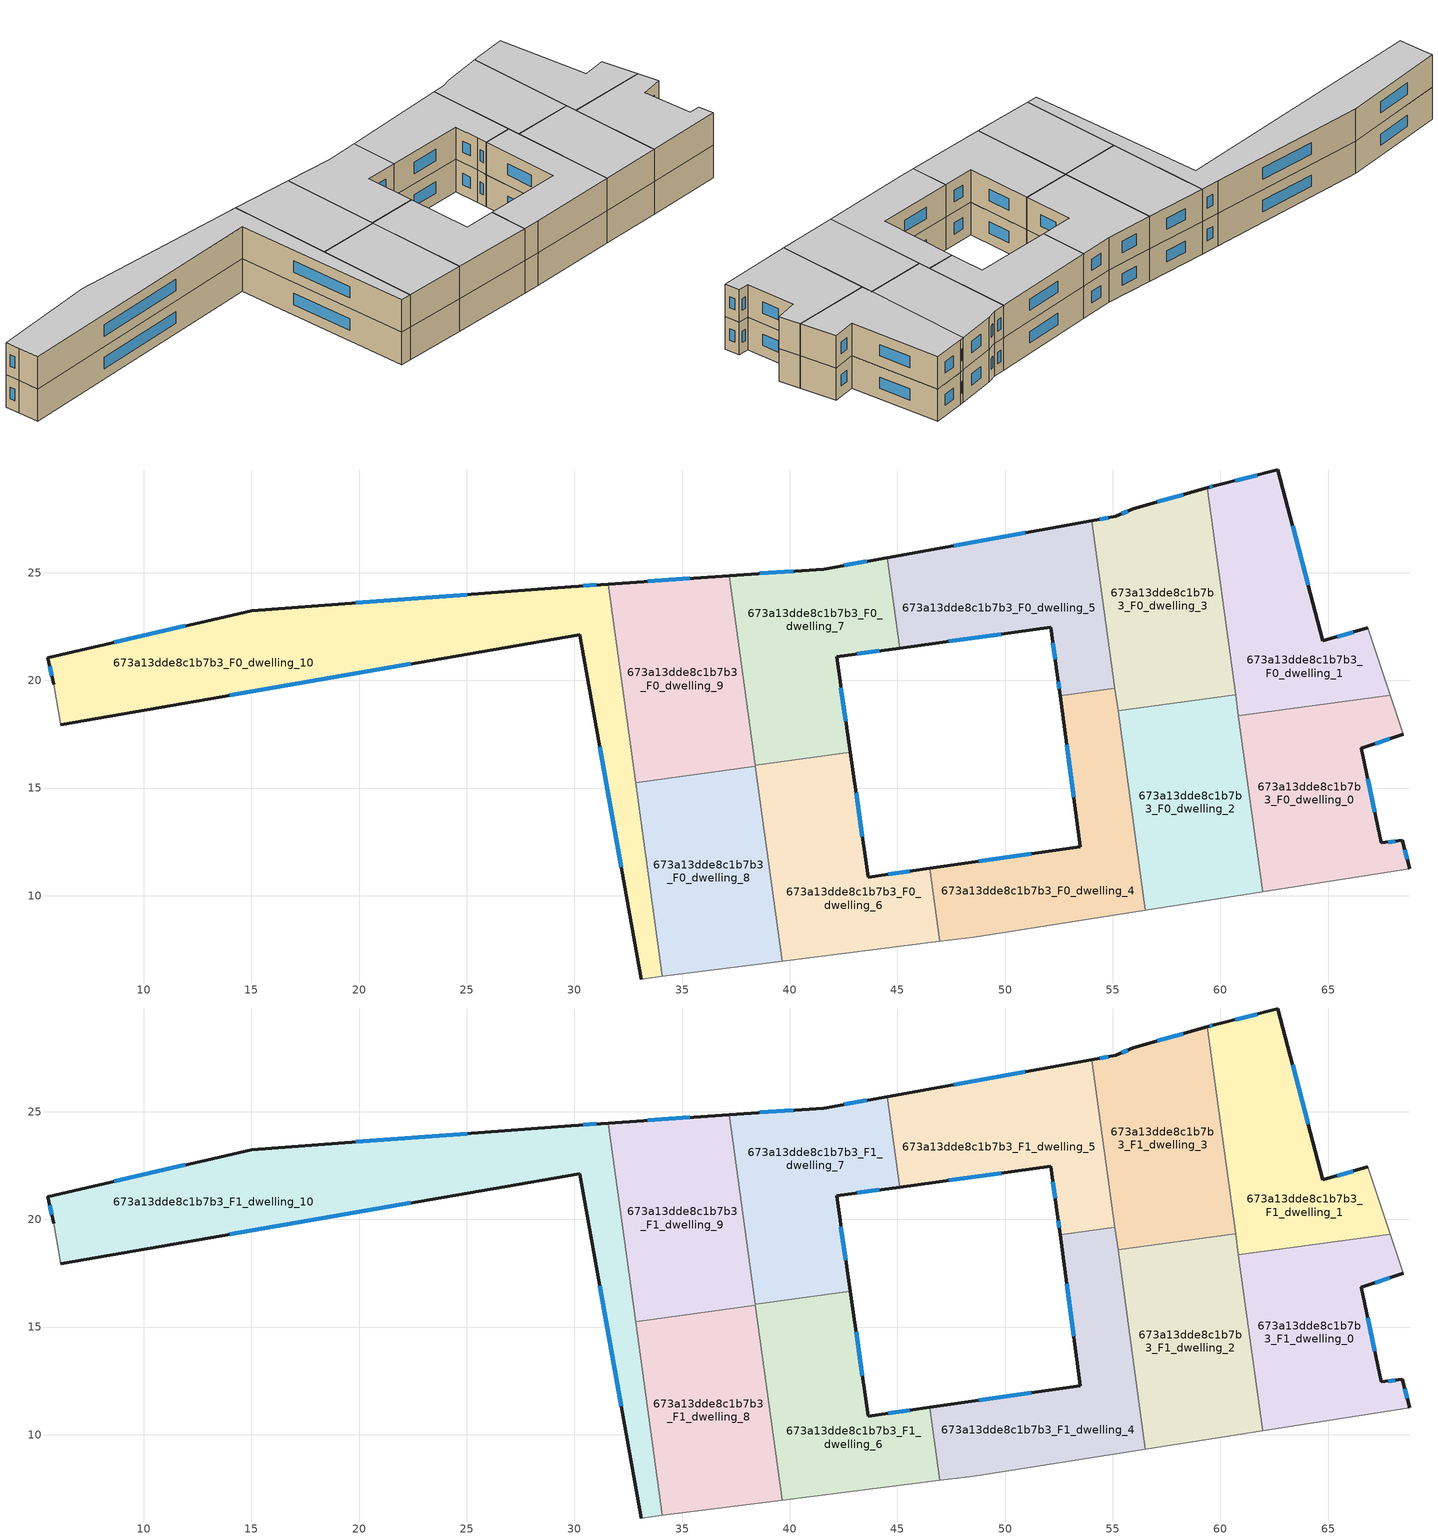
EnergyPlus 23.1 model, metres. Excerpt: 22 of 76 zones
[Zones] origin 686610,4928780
673a13dde8c1b7b3_F0_dwelling_0
 floor ground (EU_floor_Construction): 67.88,19.32 68.49,17.5 66.55,16.85 67.48,12.45 68.44,12.57 68.8,11.26 61.96,10.19 60.84,18.35 z0
 wall outside (EU_wall_Construction): 68.8,11.26 68.44,12.57 67.48,12.45 66.55,16.85 68.49,17.5 z0:3
 wall adiabatic (EU_wall_Construction): 61.96,10.19 68.8,11.26 / 68.49,17.5 67.88,19.32 z0:3
 wall to 673a13dde8c1b7b3_F0_dwelling_1 (EU_wall_Construction): 67.88,19.32 60.84,18.35 z0:3
 wall to 673a13dde8c1b7b3_F0_dwelling_2 (EU_wall_Construction): 60.84,18.35 61.96,10.19 z0:3
 window (EU_Window_Construction): 68.13,12.53 67.79,12.49 / 68.68,11.69 68.56,12.14 / 67.18,17.06 67.86,17.29 / 67.18,13.88 66.85,15.42 z0.98:2.02
673a13dde8c1b7b3_F0_dwelling_1
 floor ground (EU_floor_Construction): 62.67,29.77 64.76,21.84 66.83,22.43 67.88,19.32 60.84,18.35 59.39,28.94 59.74,29.04 z0
 wall outside (EU_wall_Construction): 66.83,22.43 64.76,21.84 62.67,29.77 59.74,29.04 59.39,28.94 z0:3
 wall adiabatic (EU_wall_Construction): 67.88,19.32 66.83,22.43 z0:3
 wall to 673a13dde8c1b7b3_F0_dwelling_3 (EU_wall_Construction): 59.39,28.94 60.7,19.34 z0:3
 wall to 673a13dde8c1b7b3_F0_dwelling_2 (EU_wall_Construction): 60.7,19.34 60.84,18.35 z0:3
 window (EU_Window_Construction): 59.63,29.01 59.5,28.97 / 61.72,29.53 60.69,29.28 / 64.08,24.42 63.35,27.19 / 66.16,22.24 65.44,22.03 z0.98:2.02
673a13dde8c1b7b3_F0_dwelling_10
 floor ground (EU_floor_Construction): 31.58,24.47 34.08,6.25 33.11,6.13 30.24,22.12 6.15,17.94 5.81,19.82 5.53,21.06 15.02,23.23 29.84,24.35 z0
 wall outside (EU_wall_Construction): 6.15,17.94 30.24,22.12 33.11,6.13 / 31.58,24.47 29.84,24.35 15.02,23.23 5.53,21.06 5.81,19.82 z0:3
 wall adiabatic (EU_wall_Construction): 33.11,6.13 34.08,6.25 / 5.81,19.82 6.15,17.94 z0:3
 wall to 673a13dde8c1b7b3_F0_dwelling_9 (EU_wall_Construction): 32.84,15.26 31.58,24.47 z0:3
 wall to 673a13dde8c1b7b3_F0_dwelling_8 (EU_wall_Construction): 34.08,6.25 32.84,15.25 z0:3
 window (EU_Window_Construction): 31.18,16.92 32.18,11.33 / 13.99,19.3 22.41,20.76 / 5.62,20.66 5.72,20.23 / 11.94,22.53 8.62,21.77 / 25.02,23.99 19.84,23.6 / 31.01,24.43 30.41,24.39 z0.98:2.02
673a13dde8c1b7b3_F0_dwelling_2
 floor ground (EU_floor_Construction): 60.7,19.34 61.96,10.19 56.52,9.33 55.25,18.59 z0
 wall to 673a13dde8c1b7b3_F0_dwelling_3 (EU_wall_Construction): 60.7,19.34 55.25,18.59 z0:3
 wall adiabatic (EU_wall_Construction): 56.52,9.33 61.96,10.19 z0:3
 wall to 673a13dde8c1b7b3_F0_dwelling_4 (EU_wall_Construction): 55.25,18.59 56.52,9.33 z0:3
673a13dde8c1b7b3_F0_dwelling_3
 floor ground (EU_floor_Construction): 59.39,28.94 60.7,19.34 55.25,18.59 54.04,27.42 55.15,27.62 55.96,27.98 z0
 wall outside (EU_wall_Construction): 59.39,28.94 55.96,27.98 55.15,27.62 54.04,27.42 z0:3
 wall to 673a13dde8c1b7b3_F0_dwelling_5 (EU_wall_Construction): 54.04,27.42 55.1,19.64 z0:3
 wall to 673a13dde8c1b7b3_F0_dwelling_4 (EU_wall_Construction): 55.1,19.64 55.25,18.59 z0:3
 window (EU_Window_Construction): 54.79,27.56 54.4,27.49 / 55.7,27.86 55.42,27.74 / 58.27,28.63 57.08,28.29 z0.98:2.02
673a13dde8c1b7b3_F0_dwelling_4
 floor ground (EU_floor_Construction): 55.1,19.64 56.52,9.33 48.54,8.08 46.97,7.88 46.51,11.27 53.49,12.28 52.56,19.29 z0
 wall outside (EU_wall_Construction): 52.56,19.29 53.49,12.28 46.51,11.27 z0:3
 wall to 673a13dde8c1b7b3_F0_dwelling_6 (EU_wall_Construction): 46.51,11.27 46.97,7.88 z0:3
 wall to 673a13dde8c1b7b3_F0_dwelling_5 (EU_wall_Construction): 55.1,19.64 52.56,19.29 z0:3
 wall adiabatic (EU_wall_Construction): 46.97,7.88 48.54,8.08 56.52,9.33 z0:3
 window (EU_Window_Construction): 51.22,11.95 48.78,11.6 / 52.86,17.01 53.19,14.56 z0.98:2.02
673a13dde8c1b7b3_F0_dwelling_5
 floor ground (EU_floor_Construction): 54.04,27.42 55.1,19.64 52.56,19.29 52.43,20.26 52.11,22.46 45.1,21.5 44.53,25.7 z0
 wall outside (EU_wall_Construction): 45.1,21.5 52.11,22.46 52.43,20.26 52.56,19.29 / 54.04,27.42 44.53,25.7 z0:3
 wall to 673a13dde8c1b7b3_F0_dwelling_7 (EU_wall_Construction): 44.53,25.7 45.1,21.5 z0:3
 window (EU_Window_Construction): 52.22,21.75 52.33,20.98 / 47.38,21.81 49.83,22.15 / 50.94,26.86 47.62,26.26 / 52.47,19.95 52.52,19.61 z0.98:2.02
673a13dde8c1b7b3_F0_dwelling_6
 floor ground (EU_floor_Construction): 42.81,16.67 43.64,10.86 46.51,11.27 46.97,7.88 39.64,6.96 38.39,16.06 z0
 wall outside (EU_wall_Construction): 46.51,11.27 43.64,10.86 42.81,16.67 z0:3
 wall adiabatic (EU_wall_Construction): 39.64,6.96 46.97,7.88 z0:3
 wall to 673a13dde8c1b7b3_F0_dwelling_7 (EU_wall_Construction): 42.81,16.67 38.39,16.06 z0:3
 wall to 673a13dde8c1b7b3_F0_dwelling_8 (EU_wall_Construction): 38.4,16.02 39.64,6.96 z0:3
 wall to 673a13dde8c1b7b3_F0_dwelling_9 (EU_wall_Construction): 38.39,16.06 38.4,16.02 z0:3
 window (EU_Window_Construction): 43.37,12.75 43.08,14.78 / 45.58,11.14 44.57,11 z0.98:2.02
673a13dde8c1b7b3_F0_dwelling_7
 floor ground (EU_floor_Construction): 44.53,25.7 45.1,21.5 42.17,21.1 42.81,16.67 38.39,16.06 37.19,24.86 41.58,25.17 z0
 wall outside (EU_wall_Construction): 42.81,16.67 42.17,21.1 45.1,21.5 / 44.53,25.7 41.58,25.17 37.19,24.86 z0:3
 wall to 673a13dde8c1b7b3_F0_dwelling_9 (EU_wall_Construction): 37.19,24.86 38.39,16.06 z0:3
 window (EU_Window_Construction): 42.6,18.11 42.38,19.66 / 40.15,25.07 38.61,24.96 / 43.57,25.53 42.54,25.34 / 43.13,21.23 44.15,21.37 z0.98:2.02
673a13dde8c1b7b3_F0_dwelling_8
 floor ground (EU_floor_Construction): 38.4,16.02 39.64,6.96 34.08,6.25 32.84,15.25 z0
 wall to 673a13dde8c1b7b3_F0_dwelling_9 (EU_wall_Construction): 38.4,16.02 32.84,15.25 z0:3
 wall adiabatic (EU_wall_Construction): 34.08,6.25 39.64,6.96 z0:3
673a13dde8c1b7b3_F0_dwelling_9
 floor ground (EU_floor_Construction): 37.19,24.86 38.4,16.02 32.84,15.25 31.58,24.47 z0
 wall outside (EU_wall_Construction): 37.19,24.86 31.58,24.47 z0:3
 window (EU_Window_Construction): 35.36,24.74 33.4,24.6 z0.98:2.02
673a13dde8c1b7b3_F1_dwelling_0
 floor to 673a13dde8c1b7b3_F0_dwelling_0 (EU_floor_Construction): 67.88,19.32 68.49,17.5 66.55,16.85 67.48,12.45 68.44,12.57 68.8,11.26 61.96,10.19 60.84,18.35 z3
 wall outside (EU_wall_Construction): 68.8,11.26 68.44,12.57 67.48,12.45 66.55,16.85 68.49,17.5 z3:6
 wall adiabatic (EU_wall_Construction): 61.96,10.19 68.8,11.26 / 68.49,17.5 67.88,19.32 z3:6
 wall to 673a13dde8c1b7b3_F1_dwelling_1 (EU_wall_Construction): 67.88,19.32 60.84,18.35 z3:6
 wall to 673a13dde8c1b7b3_F1_dwelling_2 (EU_wall_Construction): 60.84,18.35 61.96,10.19 z3:6
 window (EU_Window_Construction): 68.13,12.53 67.79,12.49 / 68.68,11.69 68.56,12.14 / 67.18,17.06 67.86,17.29 / 67.18,13.88 66.85,15.42 z3.98:5.02
 ceiling to 673a13dde8c1b7b3_F2_dwelling_0 (EU_floor_Construction): 68.8,11.26 68.44,12.57 67.48,12.45 66.55,16.85 68.49,17.5 67.88,19.32 60.84,18.35 61.96,10.19 z6
673a13dde8c1b7b3_F1_dwelling_1
 floor to 673a13dde8c1b7b3_F0_dwelling_1 (EU_floor_Construction): 62.67,29.77 64.76,21.84 66.83,22.43 67.88,19.32 60.84,18.35 59.39,28.94 59.74,29.04 z3
 wall outside (EU_wall_Construction): 66.83,22.43 64.76,21.84 62.67,29.77 59.74,29.04 59.39,28.94 z3:6
 wall adiabatic (EU_wall_Construction): 67.88,19.32 66.83,22.43 z3:6
 wall to 673a13dde8c1b7b3_F1_dwelling_3 (EU_wall_Construction): 59.39,28.94 60.7,19.34 z3:6
 wall to 673a13dde8c1b7b3_F1_dwelling_2 (EU_wall_Construction): 60.7,19.34 60.84,18.35 z3:6
 window (EU_Window_Construction): 59.63,29.01 59.5,28.97 / 61.72,29.53 60.69,29.28 / 64.08,24.42 63.35,27.19 / 66.16,22.24 65.44,22.03 z3.98:5.02
 ceiling to 673a13dde8c1b7b3_F2_dwelling_1 (EU_floor_Construction): 67.88,19.32 66.83,22.43 64.76,21.84 62.67,29.77 59.74,29.04 59.39,28.94 60.84,18.35 z6
673a13dde8c1b7b3_F1_dwelling_10
 floor to 673a13dde8c1b7b3_F0_dwelling_10 (EU_floor_Construction): 31.58,24.47 34.08,6.25 33.11,6.13 30.24,22.12 6.15,17.94 5.81,19.82 5.53,21.06 15.02,23.23 29.84,24.35 z3
 wall outside (EU_wall_Construction): 6.15,17.94 30.24,22.12 33.11,6.13 / 31.58,24.47 29.84,24.35 15.02,23.23 5.53,21.06 5.81,19.82 z3:6
 wall adiabatic (EU_wall_Construction): 33.11,6.13 34.08,6.25 / 5.81,19.82 6.15,17.94 z3:6
 wall to 673a13dde8c1b7b3_F1_dwelling_9 (EU_wall_Construction): 32.84,15.26 31.58,24.47 z3:6
 wall to 673a13dde8c1b7b3_F1_dwelling_8 (EU_wall_Construction): 34.08,6.25 32.84,15.25 z3:6
 window (EU_Window_Construction): 31.18,16.92 32.18,11.33 / 13.99,19.3 22.41,20.76 / 5.62,20.66 5.72,20.23 / 11.94,22.53 8.62,21.77 / 25.02,23.99 19.84,23.6 / 31.01,24.43 30.41,24.39 z3.98:5.02
 ceiling to 673a13dde8c1b7b3_F2_dwelling_10 (EU_floor_Construction): 34.08,6.25 31.58,24.47 29.84,24.35 15.02,23.23 5.53,21.06 5.81,19.82 6.15,17.94 30.24,22.12 33.11,6.13 z6
673a13dde8c1b7b3_F1_dwelling_2
 floor to 673a13dde8c1b7b3_F0_dwelling_2 (EU_floor_Construction): 60.7,19.34 61.96,10.19 56.52,9.33 55.25,18.59 z3
 wall to 673a13dde8c1b7b3_F1_dwelling_3 (EU_wall_Construction): 60.7,19.34 55.25,18.59 z3:6
 wall adiabatic (EU_wall_Construction): 56.52,9.33 61.96,10.19 z3:6
 wall to 673a13dde8c1b7b3_F1_dwelling_4 (EU_wall_Construction): 55.25,18.59 56.52,9.33 z3:6
 ceiling to 673a13dde8c1b7b3_F2_dwelling_2 (EU_floor_Construction): 61.96,10.19 60.7,19.34 55.25,18.59 56.52,9.33 z6
673a13dde8c1b7b3_F1_dwelling_3
 floor to 673a13dde8c1b7b3_F0_dwelling_3 (EU_floor_Construction): 59.39,28.94 60.7,19.34 55.25,18.59 54.04,27.42 55.15,27.62 55.96,27.98 z3
 wall outside (EU_wall_Construction): 59.39,28.94 55.96,27.98 55.15,27.62 54.04,27.42 z3:6
 wall to 673a13dde8c1b7b3_F1_dwelling_5 (EU_wall_Construction): 54.04,27.42 55.1,19.64 z3:6
 wall to 673a13dde8c1b7b3_F1_dwelling_4 (EU_wall_Construction): 55.1,19.64 55.25,18.59 z3:6
 window (EU_Window_Construction): 54.79,27.56 54.4,27.49 / 55.7,27.86 55.42,27.74 / 58.27,28.63 57.08,28.29 z3.98:5.02
 ceiling to 673a13dde8c1b7b3_F2_dwelling_3 (EU_floor_Construction): 60.7,19.34 59.39,28.94 55.96,27.98 55.15,27.62 54.04,27.42 55.25,18.59 z6
673a13dde8c1b7b3_F1_dwelling_4
 floor to 673a13dde8c1b7b3_F0_dwelling_4 (EU_floor_Construction): 55.1,19.64 56.52,9.33 48.54,8.08 46.97,7.88 46.51,11.27 53.49,12.28 52.56,19.29 z3
 wall outside (EU_wall_Construction): 52.56,19.29 53.49,12.28 46.51,11.27 z3:6
 wall to 673a13dde8c1b7b3_F1_dwelling_6 (EU_wall_Construction): 46.51,11.27 46.97,7.88 z3:6
 wall to 673a13dde8c1b7b3_F1_dwelling_5 (EU_wall_Construction): 55.1,19.64 52.56,19.29 z3:6
 wall adiabatic (EU_wall_Construction): 46.97,7.88 48.54,8.08 56.52,9.33 z3:6
 window (EU_Window_Construction): 51.22,11.95 48.78,11.6 / 52.86,17.01 53.19,14.56 z3.98:5.02
 ceiling to 673a13dde8c1b7b3_F2_dwelling_4 (EU_floor_Construction): 56.52,9.33 55.1,19.64 52.56,19.29 53.49,12.28 46.51,11.27 46.97,7.88 48.54,8.08 z6
673a13dde8c1b7b3_F1_dwelling_5
 floor to 673a13dde8c1b7b3_F0_dwelling_5 (EU_floor_Construction): 54.04,27.42 55.1,19.64 52.56,19.29 52.43,20.26 52.11,22.46 45.1,21.5 44.53,25.7 z3
 wall outside (EU_wall_Construction): 45.1,21.5 52.11,22.46 52.43,20.26 52.56,19.29 / 54.04,27.42 44.53,25.7 z3:6
 wall to 673a13dde8c1b7b3_F1_dwelling_7 (EU_wall_Construction): 44.53,25.7 45.1,21.5 z3:6
 window (EU_Window_Construction): 52.22,21.75 52.33,20.98 / 47.38,21.81 49.83,22.15 / 50.94,26.86 47.62,26.26 / 52.47,19.95 52.52,19.61 z3.98:5.02
 ceiling to 673a13dde8c1b7b3_F2_dwelling_5 (EU_floor_Construction): 55.1,19.64 54.04,27.42 44.53,25.7 45.1,21.5 52.11,22.46 52.43,20.26 52.56,19.29 z6
673a13dde8c1b7b3_F1_dwelling_6
 floor to 673a13dde8c1b7b3_F0_dwelling_6 (EU_floor_Construction): 42.81,16.67 43.64,10.86 46.51,11.27 46.97,7.88 39.64,6.96 38.39,16.06 z3
 wall outside (EU_wall_Construction): 46.51,11.27 43.64,10.86 42.81,16.67 z3:6
 wall adiabatic (EU_wall_Construction): 39.64,6.96 46.97,7.88 z3:6
 wall to 673a13dde8c1b7b3_F1_dwelling_7 (EU_wall_Construction): 42.81,16.67 38.39,16.06 z3:6
 wall to 673a13dde8c1b7b3_F1_dwelling_8 (EU_wall_Construction): 38.4,16.02 39.64,6.96 z3:6
 wall to 673a13dde8c1b7b3_F1_dwelling_9 (EU_wall_Construction): 38.39,16.06 38.4,16.02 z3:6
 window (EU_Window_Construction): 43.37,12.75 43.08,14.78 / 45.58,11.14 44.57,11 z3.98:5.02
 ceiling to 673a13dde8c1b7b3_F2_dwelling_6 (EU_floor_Construction): 46.97,7.88 46.51,11.27 43.64,10.86 42.81,16.67 38.39,16.06 39.64,6.96 z6
673a13dde8c1b7b3_F1_dwelling_7
 floor to 673a13dde8c1b7b3_F0_dwelling_7 (EU_floor_Construction): 44.53,25.7 45.1,21.5 42.17,21.1 42.81,16.67 38.39,16.06 37.19,24.86 41.58,25.17 z3
 wall outside (EU_wall_Construction): 42.81,16.67 42.17,21.1 45.1,21.5 / 44.53,25.7 41.58,25.17 37.19,24.86 z3:6
 wall to 673a13dde8c1b7b3_F1_dwelling_9 (EU_wall_Construction): 37.19,24.86 38.39,16.06 z3:6
 window (EU_Window_Construction): 42.6,18.11 42.38,19.66 / 40.15,25.07 38.61,24.96 / 43.57,25.53 42.54,25.34 / 43.13,21.23 44.15,21.37 z3.98:5.02
 ceiling to 673a13dde8c1b7b3_F2_dwelling_7 (EU_floor_Construction): 42.81,16.67 42.17,21.1 45.1,21.5 44.53,25.7 41.58,25.17 37.19,24.86 38.39,16.06 z6
673a13dde8c1b7b3_F1_dwelling_8
 floor to 673a13dde8c1b7b3_F0_dwelling_8 (EU_floor_Construction): 38.4,16.02 39.64,6.96 34.08,6.25 32.84,15.25 z3
 wall to 673a13dde8c1b7b3_F1_dwelling_9 (EU_wall_Construction): 38.4,16.02 32.84,15.25 z3:6
 wall adiabatic (EU_wall_Construction): 34.08,6.25 39.64,6.96 z3:6
 ceiling to 673a13dde8c1b7b3_F2_dwelling_8 (EU_floor_Construction): 39.64,6.96 38.4,16.02 32.84,15.25 34.08,6.25 z6
673a13dde8c1b7b3_F1_dwelling_9
 floor to 673a13dde8c1b7b3_F0_dwelling_9 (EU_floor_Construction): 37.19,24.86 38.4,16.02 32.84,15.25 31.58,24.47 z3
 wall outside (EU_wall_Construction): 37.19,24.86 31.58,24.47 z3:6
 window (EU_Window_Construction): 35.36,24.74 33.4,24.6 z3.98:5.02
 ceiling to 673a13dde8c1b7b3_F2_dwelling_9 (EU_floor_Construction): 38.4,16.02 37.19,24.86 31.58,24.47 32.84,15.25 z6
[Building]
EU S2 Campaign: North Axis=0; Terrain=City; Solar Distribution=FullExterior
[Site:Location]
Bologna: Latitude=44.5; Longitude=11.25; Time Zone=1; Elevation=37
[SizingPeriod:WeatherFileDays]
AnnualSizingPeriod: Begin Month=1; Begin Day of Month=1; End Month=12; End Day of Month=31; Day of Week for Start Day=Monday; Use Weather File Daylight Saving Period=No; Use Weather File Rain and Snow Indicators=No
[MATERIAL]
EU_InternalMass_Material: Roughness=MediumRough; Thickness=0.1; Conductivity=1; Density=1800; Specific Heat=900; Thermal Absorptance=0.9; Solar Absorptance=0.7; Visible Absorptance=0.7
[MATERIAL:NOMASS] Roughness=MediumRough; Thermal Absorptance=0.9; Solar Absorptance=0.7; Visible Absorptance=0.7
Name | Thermal Resistance
EU_wall_NoMass | 0.905828
EU_floor_NoMass | 0.67114
[WINDOWMATERIAL:SIMPLEGLAZINGSYSTEM]
EU_Window_SimpleGlazing: UFactor=4.52486; Solar Heat Gain Coefficient=0.85; Visible Transmittance=0.85
[CONSTRUCTION]
EU_wall_Construction: EU_wall_NoMass
EU_floor_Construction: EU_floor_NoMass
EU_Window_Construction: EU_Window_SimpleGlazing
EU_InternalMass_Construction: EU_InternalMass_Material
[ZONE] Type=1; Multiplier=1; Ceiling Height=autocalculate; Floor Area=autocalculate; Part of Total Floor Area=Yes
Name | Volume
673a13dde8c1b7b3_F0_dwelling_0; 673a13dde8c1b7b3_F1_dwelling_0 | 153.398
673a13dde8c1b7b3_F0_dwelling_1; 673a13dde8c1b7b3_F1_dwelling_1 | 153.417
673a13dde8c1b7b3_F0_dwelling_10; 673a13dde8c1b7b3_F1_dwelling_10 | 306.844
673a13dde8c1b7b3_F0_dwelling_2; 673a13dde8c1b7b3_F1_dwelling_2 | 153.415
673a13dde8c1b7b3_F0_dwelling_3; 673a13dde8c1b7b3_F1_dwelling_3 | 153.41
673a13dde8c1b7b3_F0_dwelling_4; 673a13dde8c1b7b3_F1_dwelling_4 | 153.408
673a13dde8c1b7b3_F0_dwelling_5; 673a13dde8c1b7b3_F1_dwelling_5 | 153.425
673a13dde8c1b7b3_F0_dwelling_6; 673a13dde8c1b7b3_F1_dwelling_6 | 153.402
673a13dde8c1b7b3_F0_dwelling_7; 673a13dde8c1b7b3_F1_dwelling_7 | 153.397
673a13dde8c1b7b3_F0_dwelling_8; 673a13dde8c1b7b3_F1_dwelling_8 | 153.42
673a13dde8c1b7b3_F0_dwelling_9; 673a13dde8c1b7b3_F1_dwelling_9 | 153.43
[INTERNALMASS] Construction=EU_InternalMass_Construction
Name | Zone or ZoneList | Surface Area
673a13dde8c1b7b3_F0_dwelling_0_EU_InternalMass | 673a13dde8c1b7b3_F0_dwelling_0 | 51.1324
673a13dde8c1b7b3_F0_dwelling_1_EU_InternalMass | 673a13dde8c1b7b3_F0_dwelling_1 | 51.1384
673a13dde8c1b7b3_F0_dwelling_2_EU_InternalMass | 673a13dde8c1b7b3_F0_dwelling_2 | 51.1383
673a13dde8c1b7b3_F0_dwelling_3_EU_InternalMass | 673a13dde8c1b7b3_F0_dwelling_3 | 51.1367
673a13dde8c1b7b3_F0_dwelling_4_EU_InternalMass | 673a13dde8c1b7b3_F0_dwelling_4 | 51.1362
673a13dde8c1b7b3_F0_dwelling_5_EU_InternalMass | 673a13dde8c1b7b3_F0_dwelling_5 | 51.1414
673a13dde8c1b7b3_F0_dwelling_6_EU_InternalMass | 673a13dde8c1b7b3_F0_dwelling_6 | 51.1338
673a13dde8c1b7b3_F0_dwelling_7_EU_InternalMass | 673a13dde8c1b7b3_F0_dwelling_7 | 51.1324
673a13dde8c1b7b3_F0_dwelling_8_EU_InternalMass | 673a13dde8c1b7b3_F0_dwelling_8 | 51.14
673a13dde8c1b7b3_F0_dwelling_9_EU_InternalMass | 673a13dde8c1b7b3_F0_dwelling_9 | 51.1432
673a13dde8c1b7b3_F0_dwelling_10_EU_InternalMass | 673a13dde8c1b7b3_F0_dwelling_10 | 102.281
673a13dde8c1b7b3_F1_dwelling_0_EU_InternalMass | 673a13dde8c1b7b3_F1_dwelling_0 | 51.1324
673a13dde8c1b7b3_F1_dwelling_1_EU_InternalMass | 673a13dde8c1b7b3_F1_dwelling_1 | 51.1384
673a13dde8c1b7b3_F1_dwelling_2_EU_InternalMass | 673a13dde8c1b7b3_F1_dwelling_2 | 51.1383
673a13dde8c1b7b3_F1_dwelling_3_EU_InternalMass | 673a13dde8c1b7b3_F1_dwelling_3 | 51.1367
673a13dde8c1b7b3_F1_dwelling_4_EU_InternalMass | 673a13dde8c1b7b3_F1_dwelling_4 | 51.1362
673a13dde8c1b7b3_F1_dwelling_5_EU_InternalMass | 673a13dde8c1b7b3_F1_dwelling_5 | 51.1414
673a13dde8c1b7b3_F1_dwelling_6_EU_InternalMass | 673a13dde8c1b7b3_F1_dwelling_6 | 51.1338
673a13dde8c1b7b3_F1_dwelling_7_EU_InternalMass | 673a13dde8c1b7b3_F1_dwelling_7 | 51.1324
673a13dde8c1b7b3_F1_dwelling_8_EU_InternalMass | 673a13dde8c1b7b3_F1_dwelling_8 | 51.14
673a13dde8c1b7b3_F1_dwelling_9_EU_InternalMass | 673a13dde8c1b7b3_F1_dwelling_9 | 51.1432
673a13dde8c1b7b3_F1_dwelling_10_EU_InternalMass | 673a13dde8c1b7b3_F1_dwelling_10 | 102.281
[OTHEREQUIPMENT] Fuel Type=Electricity; Design Level Calculation Method=Watts/Area; Power per Zone Floor Area=1; Fraction Latent=0; Fraction Radiant=0; Fraction Lost=0; Carbon Dioxide Generation Rate=0; EndUse Subcategory=EU_Step8_InternalGains
Name | Zone or ZoneList or Space or SpaceList | Schedule
EU_Step8_InternalGain_673a13dde8c1b7b3_F0_dwelling_0_f000 | 673a13dde8c1b7b3_F0_dwelling_0 | EU_Step8_GainSchedule_673a13dde8c1b7b3_F0_dwelling_0_f000
EU_Step8_InternalGain_673a13dde8c1b7b3_F0_dwelling_1_f000 | 673a13dde8c1b7b3_F0_dwelling_1 | EU_Step8_GainSchedule_673a13dde8c1b7b3_F0_dwelling_1_f000
EU_Step8_InternalGain_673a13dde8c1b7b3_F0_dwelling_2_f000 | 673a13dde8c1b7b3_F0_dwelling_2 | EU_Step8_GainSchedule_673a13dde8c1b7b3_F0_dwelling_2_f000
EU_Step8_InternalGain_673a13dde8c1b7b3_F0_dwelling_3_f000 | 673a13dde8c1b7b3_F0_dwelling_3 | EU_Step8_GainSchedule_673a13dde8c1b7b3_F0_dwelling_3_f000
EU_Step8_InternalGain_673a13dde8c1b7b3_F0_dwelling_4_f000 | 673a13dde8c1b7b3_F0_dwelling_4 | EU_Step8_GainSchedule_673a13dde8c1b7b3_F0_dwelling_4_f000
EU_Step8_InternalGain_673a13dde8c1b7b3_F0_dwelling_5_f000 | 673a13dde8c1b7b3_F0_dwelling_5 | EU_Step8_GainSchedule_673a13dde8c1b7b3_F0_dwelling_5_f000
EU_Step8_InternalGain_673a13dde8c1b7b3_F0_dwelling_6_f000 | 673a13dde8c1b7b3_F0_dwelling_6 | EU_Step8_GainSchedule_673a13dde8c1b7b3_F0_dwelling_6_f000
EU_Step8_InternalGain_673a13dde8c1b7b3_F0_dwelling_7_f000 | 673a13dde8c1b7b3_F0_dwelling_7 | EU_Step8_GainSchedule_673a13dde8c1b7b3_F0_dwelling_7_f000
EU_Step8_InternalGain_673a13dde8c1b7b3_F0_dwelling_8_f000 | 673a13dde8c1b7b3_F0_dwelling_8 | EU_Step8_GainSchedule_673a13dde8c1b7b3_F0_dwelling_8_f000
EU_Step8_InternalGain_673a13dde8c1b7b3_F0_dwelling_9_f000 | 673a13dde8c1b7b3_F0_dwelling_9 | EU_Step8_GainSchedule_673a13dde8c1b7b3_F0_dwelling_9_f000
EU_Step8_InternalGain_673a13dde8c1b7b3_F0_dwelling_10_f000 | 673a13dde8c1b7b3_F0_dwelling_10 | EU_Step8_GainSchedule_673a13dde8c1b7b3_F0_dwelling_10_f000
EU_Step8_InternalGain_673a13dde8c1b7b3_F1_dwelling_0_f000 | 673a13dde8c1b7b3_F1_dwelling_0 | EU_Step8_GainSchedule_673a13dde8c1b7b3_F1_dwelling_0_f000
EU_Step8_InternalGain_673a13dde8c1b7b3_F1_dwelling_1_f000 | 673a13dde8c1b7b3_F1_dwelling_1 | EU_Step8_GainSchedule_673a13dde8c1b7b3_F1_dwelling_1_f000
EU_Step8_InternalGain_673a13dde8c1b7b3_F1_dwelling_2_f000 | 673a13dde8c1b7b3_F1_dwelling_2 | EU_Step8_GainSchedule_673a13dde8c1b7b3_F1_dwelling_2_f000
EU_Step8_InternalGain_673a13dde8c1b7b3_F1_dwelling_3_f000 | 673a13dde8c1b7b3_F1_dwelling_3 | EU_Step8_GainSchedule_673a13dde8c1b7b3_F1_dwelling_3_f000
EU_Step8_InternalGain_673a13dde8c1b7b3_F1_dwelling_4_f000 | 673a13dde8c1b7b3_F1_dwelling_4 | EU_Step8_GainSchedule_673a13dde8c1b7b3_F1_dwelling_4_f000
EU_Step8_InternalGain_673a13dde8c1b7b3_F1_dwelling_5_f000 | 673a13dde8c1b7b3_F1_dwelling_5 | EU_Step8_GainSchedule_673a13dde8c1b7b3_F1_dwelling_5_f000
EU_Step8_InternalGain_673a13dde8c1b7b3_F1_dwelling_6_f000 | 673a13dde8c1b7b3_F1_dwelling_6 | EU_Step8_GainSchedule_673a13dde8c1b7b3_F1_dwelling_6_f000
EU_Step8_InternalGain_673a13dde8c1b7b3_F1_dwelling_7_f000 | 673a13dde8c1b7b3_F1_dwelling_7 | EU_Step8_GainSchedule_673a13dde8c1b7b3_F1_dwelling_7_f000
EU_Step8_InternalGain_673a13dde8c1b7b3_F1_dwelling_8_f000 | 673a13dde8c1b7b3_F1_dwelling_8 | EU_Step8_GainSchedule_673a13dde8c1b7b3_F1_dwelling_8_f000
EU_Step8_InternalGain_673a13dde8c1b7b3_F1_dwelling_9_f000 | 673a13dde8c1b7b3_F1_dwelling_9 | EU_Step8_GainSchedule_673a13dde8c1b7b3_F1_dwelling_9_f000
EU_Step8_InternalGain_673a13dde8c1b7b3_F1_dwelling_10_f000 | 673a13dde8c1b7b3_F1_dwelling_10 | EU_Step8_GainSchedule_673a13dde8c1b7b3_F1_dwelling_10_f000
[ZONEVENTILATION:DESIGNFLOWRATE] Schedule=EU_AlwaysOn; Design Flow Rate Calculation Method=AirChanges/Hour; Air Changes per Hour=0.73129; Ventilation Type=Natural; Fan Pressure Rise=0; Fan Total Efficiency=1; Constant Term Coefficient=1; Temperature Term Coefficient=0; Velocity Term Coefficient=0; Velocity Squared Term Coefficient=0; Minimum Indoor Temperature=-100; Maximum Indoor Temperature=100; Delta Temperature=-100; Minimum Outdoor Temperature=-100; Maximum Outdoor Temperature=100; Maximum Wind Speed=40
Name | Zone or ZoneList or Space or SpaceList
EU_ConstantAir_673a13dde8c1b7b3_F0_dwelling_0 | 673a13dde8c1b7b3_F0_dwelling_0
EU_ConstantAir_673a13dde8c1b7b3_F0_dwelling_1 | 673a13dde8c1b7b3_F0_dwelling_1
EU_ConstantAir_673a13dde8c1b7b3_F0_dwelling_2 | 673a13dde8c1b7b3_F0_dwelling_2
EU_ConstantAir_673a13dde8c1b7b3_F0_dwelling_3 | 673a13dde8c1b7b3_F0_dwelling_3
EU_ConstantAir_673a13dde8c1b7b3_F0_dwelling_4 | 673a13dde8c1b7b3_F0_dwelling_4
EU_ConstantAir_673a13dde8c1b7b3_F0_dwelling_5 | 673a13dde8c1b7b3_F0_dwelling_5
EU_ConstantAir_673a13dde8c1b7b3_F0_dwelling_6 | 673a13dde8c1b7b3_F0_dwelling_6
EU_ConstantAir_673a13dde8c1b7b3_F0_dwelling_7 | 673a13dde8c1b7b3_F0_dwelling_7
EU_ConstantAir_673a13dde8c1b7b3_F0_dwelling_8 | 673a13dde8c1b7b3_F0_dwelling_8
EU_ConstantAir_673a13dde8c1b7b3_F0_dwelling_9 | 673a13dde8c1b7b3_F0_dwelling_9
EU_ConstantAir_673a13dde8c1b7b3_F0_dwelling_10 | 673a13dde8c1b7b3_F0_dwelling_10
EU_ConstantAir_673a13dde8c1b7b3_F1_dwelling_0 | 673a13dde8c1b7b3_F1_dwelling_0
EU_ConstantAir_673a13dde8c1b7b3_F1_dwelling_1 | 673a13dde8c1b7b3_F1_dwelling_1
EU_ConstantAir_673a13dde8c1b7b3_F1_dwelling_2 | 673a13dde8c1b7b3_F1_dwelling_2
EU_ConstantAir_673a13dde8c1b7b3_F1_dwelling_3 | 673a13dde8c1b7b3_F1_dwelling_3
EU_ConstantAir_673a13dde8c1b7b3_F1_dwelling_4 | 673a13dde8c1b7b3_F1_dwelling_4
EU_ConstantAir_673a13dde8c1b7b3_F1_dwelling_5 | 673a13dde8c1b7b3_F1_dwelling_5
EU_ConstantAir_673a13dde8c1b7b3_F1_dwelling_6 | 673a13dde8c1b7b3_F1_dwelling_6
EU_ConstantAir_673a13dde8c1b7b3_F1_dwelling_7 | 673a13dde8c1b7b3_F1_dwelling_7
EU_ConstantAir_673a13dde8c1b7b3_F1_dwelling_8 | 673a13dde8c1b7b3_F1_dwelling_8
EU_ConstantAir_673a13dde8c1b7b3_F1_dwelling_9 | 673a13dde8c1b7b3_F1_dwelling_9
EU_ConstantAir_673a13dde8c1b7b3_F1_dwelling_10 | 673a13dde8c1b7b3_F1_dwelling_10
[HVACTEMPLATE:THERMOSTAT] Constant Heating Setpoint=20; Constant Cooling Setpoint=50
EU_HeatOnly_673a13dde8c1b7b3_F0_dwelling_0; EU_HeatOnly_673a13dde8c1b7b3_F0_dwelling_1; EU_HeatOnly_673a13dde8c1b7b3_F0_dwelling_2; EU_HeatOnly_673a13dde8c1b7b3_F0_dwelling_3; EU_HeatOnly_673a13dde8c1b7b3_F0_dwelling_4; EU_HeatOnly_673a13dde8c1b7b3_F0_dwelling_5; EU_HeatOnly_673a13dde8c1b7b3_F0_dwelling_6; EU_HeatOnly_673a13dde8c1b7b3_F0_dwelling_7; EU_HeatOnly_673a13dde8c1b7b3_F0_dwelling_8; EU_HeatOnly_673a13dde8c1b7b3_F0_dwelling_9; EU_HeatOnly_673a13dde8c1b7b3_F0_dwelling_10; EU_HeatOnly_673a13dde8c1b7b3_F1_dwelling_0; EU_HeatOnly_673a13dde8c1b7b3_F1_dwelling_1; EU_HeatOnly_673a13dde8c1b7b3_F1_dwelling_2; EU_HeatOnly_673a13dde8c1b7b3_F1_dwelling_3; EU_HeatOnly_673a13dde8c1b7b3_F1_dwelling_4; EU_HeatOnly_673a13dde8c1b7b3_F1_dwelling_5; EU_HeatOnly_673a13dde8c1b7b3_F1_dwelling_6; EU_HeatOnly_673a13dde8c1b7b3_F1_dwelling_7; EU_HeatOnly_673a13dde8c1b7b3_F1_dwelling_8; EU_HeatOnly_673a13dde8c1b7b3_F1_dwelling_9; EU_HeatOnly_673a13dde8c1b7b3_F1_dwelling_10; EU_HeatOnly_673a13dde8c1b7b3_F2_dwelling_0; EU_HeatOnly_673a13dde8c1b7b3_F2_dwelling_1; EU_HeatOnly_673a13dde8c1b7b3_F2_dwelling_2; EU_HeatOnly_673a13dde8c1b7b3_F2_dwelling_3; EU_HeatOnly_673a13dde8c1b7b3_F2_dwelling_4; EU_HeatOnly_673a13dde8c1b7b3_F2_dwelling_5; EU_HeatOnly_673a13dde8c1b7b3_F2_dwelling_6; EU_HeatOnly_673a13dde8c1b7b3_F2_dwelling_7; EU_HeatOnly_673a13dde8c1b7b3_F2_dwelling_8; EU_HeatOnly_673a13dde8c1b7b3_F2_dwelling_9; EU_HeatOnly_673a13dde8c1b7b3_F2_dwelling_10; EU_HeatOnly_673a13dde8c1b7b3_F3_dwelling_0; EU_HeatOnly_673a13dde8c1b7b3_F3_dwelling_1; EU_HeatOnly_673a13dde8c1b7b3_F3_dwelling_2; EU_HeatOnly_673a13dde8c1b7b3_F3_dwelling_3; EU_HeatOnly_673a13dde8c1b7b3_F3_dwelling_4; EU_HeatOnly_673a13dde8c1b7b3_F3_dwelling_5; EU_HeatOnly_673a13dde8c1b7b3_F3_dwelling_6; EU_HeatOnly_673a13dde8c1b7b3_F3_dwelling_7; EU_HeatOnly_673a13dde8c1b7b3_F3_dwelling_8; EU_HeatOnly_673a13dde8c1b7b3_F3_dwelling_9; EU_HeatOnly_673a13dde8c1b7b3_F3_dwelling_10; EU_HeatOnly_673a13dde8c1b7b3_F4_dwelling_0; EU_HeatOnly_673a13dde8c1b7b3_F4_dwelling_1; EU_HeatOnly_673a13dde8c1b7b3_F4_dwelling_2; EU_HeatOnly_673a13dde8c1b7b3_F4_dwelling_3; EU_HeatOnly_673a13dde8c1b7b3_F4_dwelling_4; EU_HeatOnly_673a13dde8c1b7b3_F4_dwelling_5; EU_HeatOnly_673a13dde8c1b7b3_F4_dwelling_6; EU_HeatOnly_673a13dde8c1b7b3_F4_dwelling_7; EU_HeatOnly_673a13dde8c1b7b3_F4_dwelling_8; EU_HeatOnly_673a13dde8c1b7b3_F4_dwelling_9; EU_HeatOnly_673a13dde8c1b7b3_F4_dwelling_10; EU_HeatOnly_673a13dde8c1b7b3_F5_dwelling_0; EU_HeatOnly_673a13dde8c1b7b3_F5_dwelling_1; EU_HeatOnly_673a13dde8c1b7b3_F5_dwelling_2; EU_HeatOnly_673a13dde8c1b7b3_F5_dwelling_3; EU_HeatOnly_673a13dde8c1b7b3_F5_dwelling_4; EU_HeatOnly_673a13dde8c1b7b3_F5_dwelling_5; EU_HeatOnly_673a13dde8c1b7b3_F5_dwelling_6; EU_HeatOnly_673a13dde8c1b7b3_F5_dwelling_7; EU_HeatOnly_673a13dde8c1b7b3_F5_dwelling_8; EU_HeatOnly_673a13dde8c1b7b3_F5_dwelling_9; EU_HeatOnly_673a13dde8c1b7b3_F5_dwelling_10; EU_HeatOnly_673a13dde8c1b7b3_F6_dwelling_0; EU_HeatOnly_673a13dde8c1b7b3_F6_dwelling_1; EU_HeatOnly_673a13dde8c1b7b3_F6_dwelling_2; EU_HeatOnly_673a13dde8c1b7b3_F6_dwelling_3; EU_HeatOnly_673a13dde8c1b7b3_F6_dwelling_4; EU_HeatOnly_673a13dde8c1b7b3_F6_dwelling_5; EU_HeatOnly_673a13dde8c1b7b3_F6_dwelling_6; EU_HeatOnly_673a13dde8c1b7b3_F6_dwelling_7; EU_HeatOnly_673a13dde8c1b7b3_F6_dwelling_8; EU_HeatOnly_673a13dde8c1b7b3_F6_dwelling_9
[HVACTEMPLATE:ZONE:IDEALLOADSAIRSYSTEM] System Availability Schedule=EU_AlwaysOn; Maximum Heating Supply Air Temperature=50; Minimum Cooling Supply Air Temperature=13; Maximum Heating Supply Air Humidity Ratio=0.0156; Minimum Cooling Supply Air Humidity Ratio=0.0077; Heating Limit=NoLimit; Cooling Limit=NoLimit; Heating Availability Schedule=EU_AlwaysOn; Cooling Availability Schedule=EU_CoolingOff; Dehumidification Control Type=ConstantSensibleHeatRatio; Cooling Sensible Heat Ratio=0.7; Dehumidification Setpoint=60; Humidification Control Type=None; Humidification Setpoint=30; Outdoor Air Method=None; Outdoor Air Flow Rate per Person=0.00944; Outdoor Air Flow Rate per Zone Floor Area=0; Outdoor Air Flow Rate per Zone=0; Demand Controlled Ventilation Type=None; Outdoor Air Economizer Type=NoEconomizer; Heat Recovery Type=None; Sensible Heat Recovery Effectiveness=0.7; Latent Heat Recovery Effectiveness=0.65
Name | Template Thermostat
673a13dde8c1b7b3_F0_dwelling_0 | EU_HeatOnly_673a13dde8c1b7b3_F0_dwelling_0
673a13dde8c1b7b3_F0_dwelling_1 | EU_HeatOnly_673a13dde8c1b7b3_F0_dwelling_1
673a13dde8c1b7b3_F0_dwelling_2 | EU_HeatOnly_673a13dde8c1b7b3_F0_dwelling_2
673a13dde8c1b7b3_F0_dwelling_3 | EU_HeatOnly_673a13dde8c1b7b3_F0_dwelling_3
673a13dde8c1b7b3_F0_dwelling_4 | EU_HeatOnly_673a13dde8c1b7b3_F0_dwelling_4
673a13dde8c1b7b3_F0_dwelling_5 | EU_HeatOnly_673a13dde8c1b7b3_F0_dwelling_5
673a13dde8c1b7b3_F0_dwelling_6 | EU_HeatOnly_673a13dde8c1b7b3_F0_dwelling_6
673a13dde8c1b7b3_F0_dwelling_7 | EU_HeatOnly_673a13dde8c1b7b3_F0_dwelling_7
673a13dde8c1b7b3_F0_dwelling_8 | EU_HeatOnly_673a13dde8c1b7b3_F0_dwelling_8
673a13dde8c1b7b3_F0_dwelling_9 | EU_HeatOnly_673a13dde8c1b7b3_F0_dwelling_9
673a13dde8c1b7b3_F0_dwelling_10 | EU_HeatOnly_673a13dde8c1b7b3_F0_dwelling_10
673a13dde8c1b7b3_F1_dwelling_0 | EU_HeatOnly_673a13dde8c1b7b3_F1_dwelling_0
673a13dde8c1b7b3_F1_dwelling_1 | EU_HeatOnly_673a13dde8c1b7b3_F1_dwelling_1
673a13dde8c1b7b3_F1_dwelling_2 | EU_HeatOnly_673a13dde8c1b7b3_F1_dwelling_2
673a13dde8c1b7b3_F1_dwelling_3 | EU_HeatOnly_673a13dde8c1b7b3_F1_dwelling_3
673a13dde8c1b7b3_F1_dwelling_4 | EU_HeatOnly_673a13dde8c1b7b3_F1_dwelling_4
673a13dde8c1b7b3_F1_dwelling_5 | EU_HeatOnly_673a13dde8c1b7b3_F1_dwelling_5
673a13dde8c1b7b3_F1_dwelling_6 | EU_HeatOnly_673a13dde8c1b7b3_F1_dwelling_6
673a13dde8c1b7b3_F1_dwelling_7 | EU_HeatOnly_673a13dde8c1b7b3_F1_dwelling_7
673a13dde8c1b7b3_F1_dwelling_8 | EU_HeatOnly_673a13dde8c1b7b3_F1_dwelling_8
673a13dde8c1b7b3_F1_dwelling_9 | EU_HeatOnly_673a13dde8c1b7b3_F1_dwelling_9
673a13dde8c1b7b3_F1_dwelling_10 | EU_HeatOnly_673a13dde8c1b7b3_F1_dwelling_10
[SIZING:ZONE] Zone Cooling Design Supply Air Temperature Input Method=SupplyAirTemperature; Zone Cooling Design Supply Air Temperature=13; Zone Heating Design Supply Air Temperature Input Method=SupplyAirTemperature; Zone Heating Design Supply Air Temperature=50; Zone Cooling Design Supply Air Humidity Ratio=0.008; Zone Heating Design Supply Air Humidity Ratio=0.008; Cooling Design Air Flow Method=DesignDay; Cooling Design Air Flow Rate=0; Cooling Minimum Air Flow per Zone Floor Area=0.000762; Cooling Minimum Air Flow=0; Cooling Minimum Air Flow Fraction=0.2; Heating Design Air Flow Method=DesignDay; Heating Design Air Flow Rate=0; Heating Maximum Air Flow per Zone Floor Area=0.002032; Heating Maximum Air Flow=0.141576; Heating Maximum Air Flow Fraction=0.3; Account for Dedicated Outdoor Air System=No; Dedicated Outdoor Air System Control Strategy=NeutralSupplyAir; Dedicated Outdoor Air Low Setpoint Temperature for Design=autosize; Dedicated Outdoor Air High Setpoint Temperature for Design=autosize; Zone Load Sizing Method=Sensible Load Only No Latent Load; Zone Latent Cooling Design Supply Air Humidity Ratio Input Method=HumidityRatioDifference; Zone Cooling Design Supply Air Humidity Ratio Difference=0.005; Zone Latent Heating Design Supply Air Humidity Ratio Input Method=HumidityRatioDifference; Zone Humidification Design Supply Air Humidity Ratio Difference=0.005
673a13dde8c1b7b3_F0_dwelling_0; 673a13dde8c1b7b3_F0_dwelling_1; 673a13dde8c1b7b3_F0_dwelling_2; 673a13dde8c1b7b3_F0_dwelling_3; 673a13dde8c1b7b3_F0_dwelling_4; 673a13dde8c1b7b3_F0_dwelling_5; 673a13dde8c1b7b3_F0_dwelling_6; 673a13dde8c1b7b3_F0_dwelling_7; 673a13dde8c1b7b3_F0_dwelling_8; 673a13dde8c1b7b3_F0_dwelling_9; 673a13dde8c1b7b3_F0_dwelling_10; 673a13dde8c1b7b3_F1_dwelling_0; 673a13dde8c1b7b3_F1_dwelling_1; 673a13dde8c1b7b3_F1_dwelling_2; 673a13dde8c1b7b3_F1_dwelling_3; 673a13dde8c1b7b3_F1_dwelling_4; 673a13dde8c1b7b3_F1_dwelling_5; 673a13dde8c1b7b3_F1_dwelling_6; 673a13dde8c1b7b3_F1_dwelling_7; 673a13dde8c1b7b3_F1_dwelling_8; 673a13dde8c1b7b3_F1_dwelling_9; 673a13dde8c1b7b3_F1_dwelling_10
[SCHEDULE:CONSTANT]
Name | Hourly Value
EU_AlwaysOn | 1
EU_CoolingOff | 0
[SCHEDULE:FILE] Column Number=1; Rows to Skip at Top=0; Number of Hours of Data=8760; Column Separator=Comma; Interpolate to Timestep=No; Minutes per Item=60; Adjust Schedule for Daylight Savings=Yes
Name | File
EU_Step8_GainSchedule_673a13dde8c1b7b3_F0_dwelling_0_f000 | ../../schedules/673a13dde8c1b7b3/673a13dde8c1b7b3_F0_dwelling_0_f000_gain.csv
EU_Step8_GainSchedule_673a13dde8c1b7b3_F0_dwelling_1_f000 | ../../schedules/673a13dde8c1b7b3/673a13dde8c1b7b3_F0_dwelling_1_f000_gain.csv
EU_Step8_GainSchedule_673a13dde8c1b7b3_F0_dwelling_2_f000 | ../../schedules/673a13dde8c1b7b3/673a13dde8c1b7b3_F0_dwelling_2_f000_gain.csv
EU_Step8_GainSchedule_673a13dde8c1b7b3_F0_dwelling_3_f000 | ../../schedules/673a13dde8c1b7b3/673a13dde8c1b7b3_F0_dwelling_3_f000_gain.csv
EU_Step8_GainSchedule_673a13dde8c1b7b3_F0_dwelling_4_f000 | ../../schedules/673a13dde8c1b7b3/673a13dde8c1b7b3_F0_dwelling_4_f000_gain.csv
EU_Step8_GainSchedule_673a13dde8c1b7b3_F0_dwelling_5_f000 | ../../schedules/673a13dde8c1b7b3/673a13dde8c1b7b3_F0_dwelling_5_f000_gain.csv
EU_Step8_GainSchedule_673a13dde8c1b7b3_F0_dwelling_6_f000 | ../../schedules/673a13dde8c1b7b3/673a13dde8c1b7b3_F0_dwelling_6_f000_gain.csv
EU_Step8_GainSchedule_673a13dde8c1b7b3_F0_dwelling_7_f000 | ../../schedules/673a13dde8c1b7b3/673a13dde8c1b7b3_F0_dwelling_7_f000_gain.csv
EU_Step8_GainSchedule_673a13dde8c1b7b3_F0_dwelling_8_f000 | ../../schedules/673a13dde8c1b7b3/673a13dde8c1b7b3_F0_dwelling_8_f000_gain.csv
EU_Step8_GainSchedule_673a13dde8c1b7b3_F0_dwelling_9_f000 | ../../schedules/673a13dde8c1b7b3/673a13dde8c1b7b3_F0_dwelling_9_f000_gain.csv
EU_Step8_GainSchedule_673a13dde8c1b7b3_F0_dwelling_10_f000 | ../../schedules/673a13dde8c1b7b3/673a13dde8c1b7b3_F0_dwelling_10_f000_gain.csv
EU_Step8_GainSchedule_673a13dde8c1b7b3_F1_dwelling_0_f000 | ../../schedules/673a13dde8c1b7b3/673a13dde8c1b7b3_F1_dwelling_0_f000_gain.csv
EU_Step8_GainSchedule_673a13dde8c1b7b3_F1_dwelling_1_f000 | ../../schedules/673a13dde8c1b7b3/673a13dde8c1b7b3_F1_dwelling_1_f000_gain.csv
EU_Step8_GainSchedule_673a13dde8c1b7b3_F1_dwelling_2_f000 | ../../schedules/673a13dde8c1b7b3/673a13dde8c1b7b3_F1_dwelling_2_f000_gain.csv
EU_Step8_GainSchedule_673a13dde8c1b7b3_F1_dwelling_3_f000 | ../../schedules/673a13dde8c1b7b3/673a13dde8c1b7b3_F1_dwelling_3_f000_gain.csv
EU_Step8_GainSchedule_673a13dde8c1b7b3_F1_dwelling_4_f000 | ../../schedules/673a13dde8c1b7b3/673a13dde8c1b7b3_F1_dwelling_4_f000_gain.csv
EU_Step8_GainSchedule_673a13dde8c1b7b3_F1_dwelling_5_f000 | ../../schedules/673a13dde8c1b7b3/673a13dde8c1b7b3_F1_dwelling_5_f000_gain.csv
EU_Step8_GainSchedule_673a13dde8c1b7b3_F1_dwelling_6_f000 | ../../schedules/673a13dde8c1b7b3/673a13dde8c1b7b3_F1_dwelling_6_f000_gain.csv
EU_Step8_GainSchedule_673a13dde8c1b7b3_F1_dwelling_7_f000 | ../../schedules/673a13dde8c1b7b3/673a13dde8c1b7b3_F1_dwelling_7_f000_gain.csv
EU_Step8_GainSchedule_673a13dde8c1b7b3_F1_dwelling_8_f000 | ../../schedules/673a13dde8c1b7b3/673a13dde8c1b7b3_F1_dwelling_8_f000_gain.csv
EU_Step8_GainSchedule_673a13dde8c1b7b3_F1_dwelling_9_f000 | ../../schedules/673a13dde8c1b7b3/673a13dde8c1b7b3_F1_dwelling_9_f000_gain.csv
EU_Step8_GainSchedule_673a13dde8c1b7b3_F1_dwelling_10_f000 | ../../schedules/673a13dde8c1b7b3/673a13dde8c1b7b3_F1_dwelling_10_f000_gain.csv
